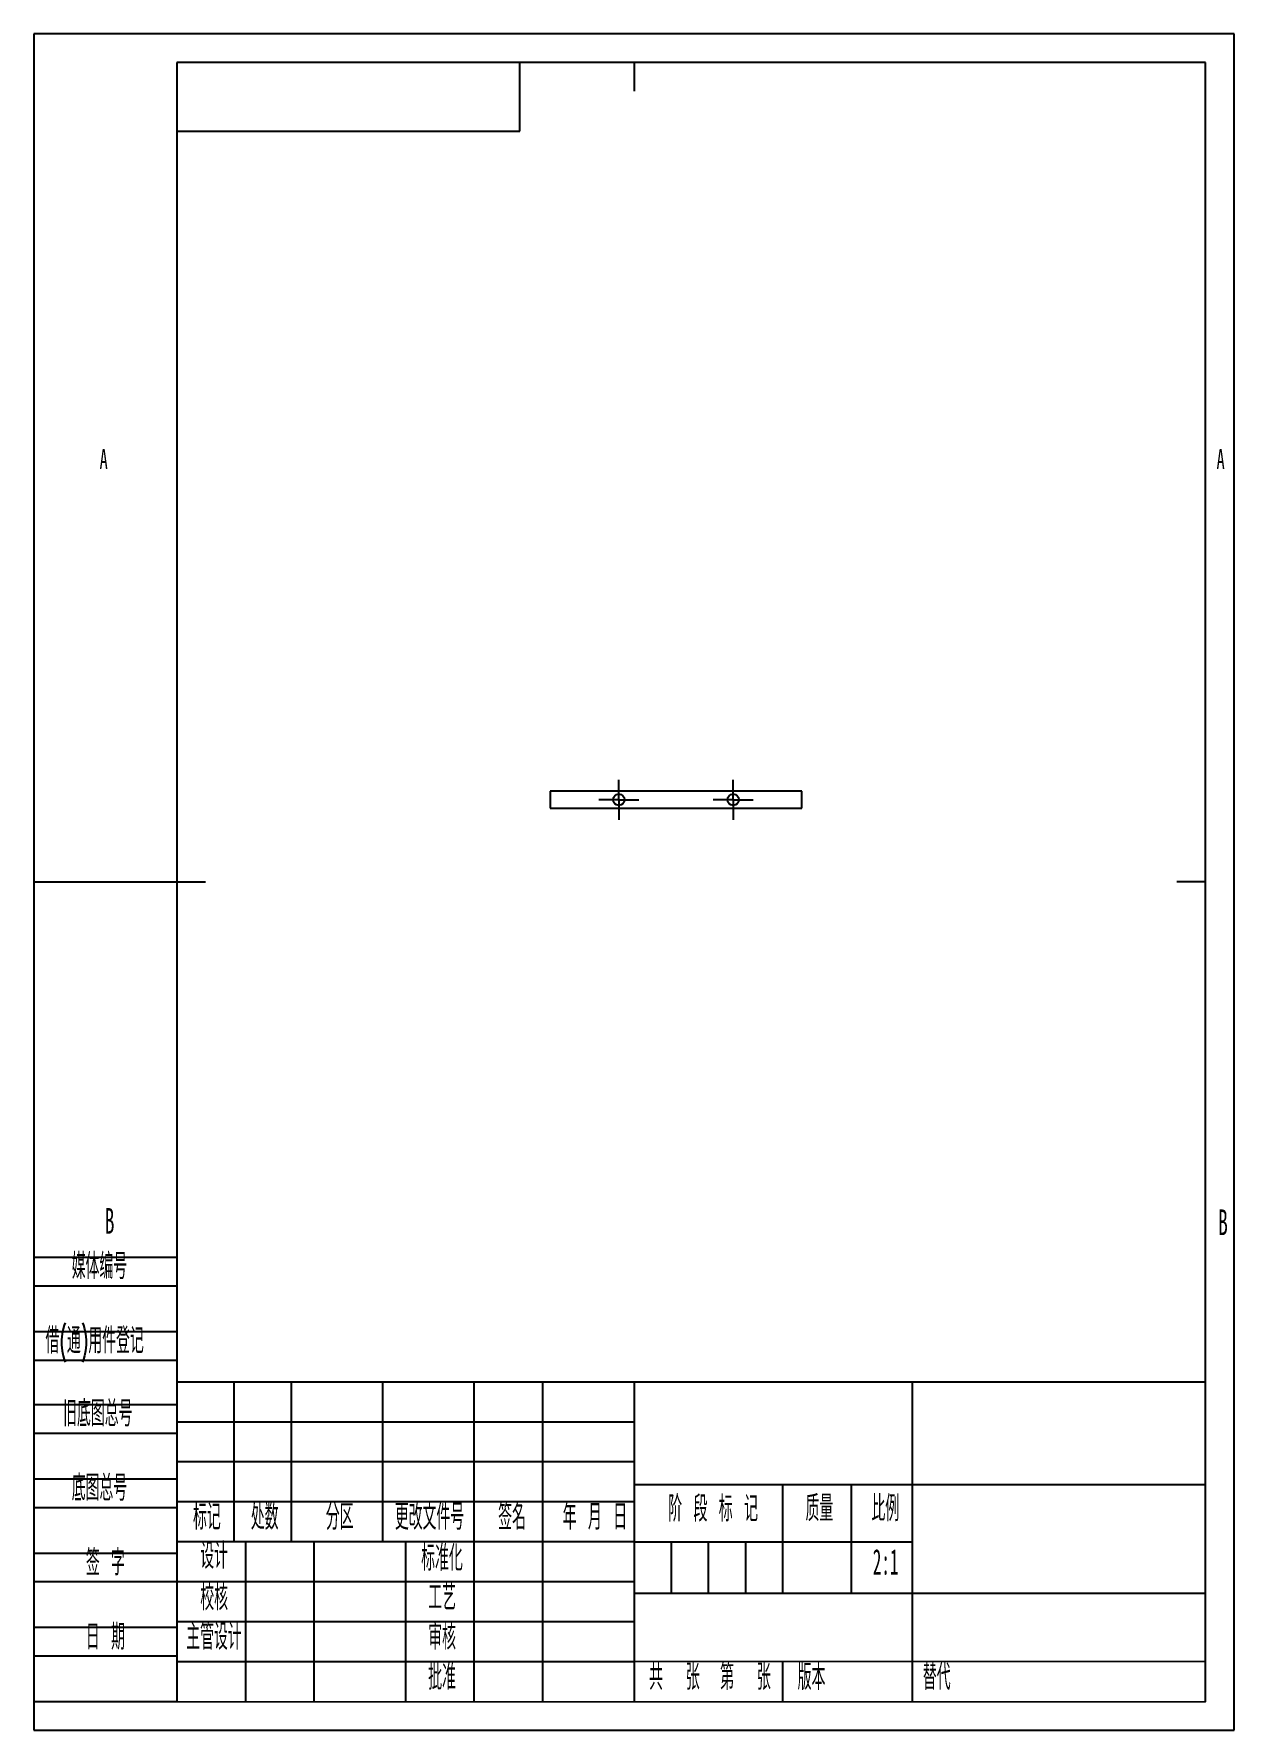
# Model space of a CAD drawing. Header units: millimetres. Extents: x 0 to 210, y 0 to 297.
import ezdxf

# ---------------------------------------------------------------- set-up
doc = ezdxf.new("R2010")
doc.units = ezdxf.units.MM
doc.layers.add('图框', color=7, linetype='Continuous')
doc.layers.add('尺寸', color=7, linetype='Continuous')
doc.styles.add('SLDTEXTSTYLE0', font='TXT', dxfattribs={"width": 0.49, "bigfont": 'bigfont'})
doc.styles.add('SLDTEXTSTYLE1', font='TXT', dxfattribs={"width": 0.494, "bigfont": 'bigfont'})
doc.styles.add('SLDTEXTSTYLE2', font='TXT', dxfattribs={"width": 0.494286, "bigfont": 'bigfont'})
doc.styles.add('SLDTEXTSTYLE3', font='TXT', dxfattribs={"width": 0.495, "bigfont": 'bigfont'})
doc.styles.add('SLDTEXTSTYLE4', font='TXT', dxfattribs={"width": 0.49})
doc.styles.add('SLDTEXTSTYLE5', font='TXT', dxfattribs={"width": 0.56})
doc.styles.add('SLDTEXTSTYLE6', font='TXT', dxfattribs={"width": 0.6})

# ---------------------------------------------------------------- blocks, each defined once
blk = doc.blocks.new('SW_CENTERMARKSYMBOL_0')
at = {"layer": '尺寸', "color": 0}
for p, q in [((0, 2.5), (0, 3.5)), ((-2.5, 0), (-3.5, 0)), ((0, 0), (-2.5, 0)), ((0, 0), (0, 2.5)), ((0, 0), (0, -2.5)), ((0, 0), (2.5, 0)), ((2.5, 0), (3.5, 0)), ((0, -2.5), (0, -3.5))]:
    blk.add_line(p, q, dxfattribs=at)
blk = doc.blocks.new('SW_CENTERMARKSYMBOL_1')
at = {"layer": '尺寸', "color": 0}
for p, q in [((0, 2.5), (0, 3.5)), ((-2.5, 0), (-3.5, 0)), ((0, 0), (-2.5, 0)), ((0, 0), (0, 2.5)), ((0, 0), (0, -2.5)), ((0, 0), (2.5, 0)), ((2.5, 0), (3.5, 0)), ((0, -2.5), (0, -3.5))]:
    blk.add_line(p, q, dxfattribs=at)

msp = doc.modelspace()

# ---------------------------------------------------------------- linework, layer by layer
at = {"color": 7, "linetype": 'Continuous', "lineweight": 25}
for p, q in [((90.35, 164.41), (90.35, 161.41)), ((134.35, 164.41), (90.35, 164.41)), ((134.35, 161.41), (134.35, 164.41)), ((90.35, 161.41), (134.35, 161.41))]:
    msp.add_line(p, q, dxfattribs=at)
for centre in [(102.35, 162.91), (122.35, 162.91)]:
    msp.add_circle(centre, 1, dxfattribs=at)
at = {"layer": '图框'}
for p, q in [((210, 297), (0, 297)), ((0, 297), (0, 0)), ((210, 0), (210, 297)), ((0, 82.79), (25, 82.79)), ((0, 77.79), (25, 77.79)), ((0, 69.79), (25, 69.79)), ((0, 64.79), (25, 64.79)), ((25.01, 61.02), (25, 5.02)), ((0, 57), (25, 57)), ((25, 54), (105, 54)), ((0, 52), (25, 52)), ((25, 47), (105, 47)), ((0, 44), (25, 44)), ((0, 39), (25, 39)), ((111.5, 33), (111.5, 24)), ((118, 33), (118, 24)), ((124.5, 33), (124.5, 24)), ((0, 31), (25, 31)), ((0, 26), (25, 26)), ((0, 18), (25, 18)), ((0, 13), (25, 13)), ((0, 5.03), (25, 5.02)), ((153.69, 5), (153.69, 4.99)), ((0, 0), (210, 0))]:
    msp.add_line(p, q, dxfattribs=at)
at = {"layer": '图框', "lineweight": 25}
for p, q in [((205, 292), (25, 292)), ((25, 292), (25, 5)), ((85, 280), (85, 292)), ((105, 292), (105, 287)), ((205, 4.97), (205, 292)), ((25, 280), (85, 280)), ((0, 148.5), (30, 148.5)), ((205, 148.5), (200, 148.5)), ((25, 61), (205, 61)), ((35, 61), (35, 33)), ((45, 61), (45, 33)), ((61, 61), (61, 33)), ((77, 61), (77, 5)), ((89, 61), (89, 5)), ((105, 61), (105, 5)), ((153.69, 60.99), (153.69, 5)), ((105, 43), (205, 43)), ((131, 43), (131, 24)), ((143, 43), (143, 24)), ((25, 40), (105, 40)), ((25, 33), (105, 33)), ((37, 33), (37, 5)), ((49, 33), (49, 5)), ((65, 33), (65, 5)), ((105.01, 32.99), (153.69, 32.99)), ((25, 26), (105, 26)), ((105, 24), (205, 24)), ((25, 19), (105, 19)), ((25, 12.02), (105, 12.02)), ((105, 12.02), (205, 12.05)), ((131, 12.03), (131, 4.99)), ((25, 5.02), (205, 4.97))]:
    msp.add_line(p, q, dxfattribs=at)

# ---------------------------------------------------------------- block references
at = {"layer": '尺寸'}
for name, p in [('SW_CENTERMARKSYMBOL_0', (102.35, 162.91)), ('SW_CENTERMARKSYMBOL_1', (122.35, 162.91))]:
    msp.add_blockref(name, p, dxfattribs=at)

# ---------------------------------------------------------------- texts
at = {"layer": '图框'}
for s, insert, char_height, attachment_point, style in [('A', (12.2, 224.3), 3.5, 2, 'SLDTEXTSTYLE6'), ('A', (207.65, 224.3), 3.5, 2, 'SLDTEXTSTYLE6'), ('B', (13.23, 91.41), 4.5, 2, 'SLDTEXTSTYLE5'), ('B', (208.06, 91.16), 4.5, 2, 'SLDTEXTSTYLE5'), ('\\M+1947D\\M+191CC编\\M+18D86', (6.61, 83.48), 4.5, 1, 'SLDTEXTSTYLE0'), ('\\M+18ED8(\\M+192CA)\\M+19770\\M+18C8F\\M+1936F记', (2.02, 70.45), 4.5, 1, 'SLDTEXTSTYLE0'), ('\\M+18B8C\\M+192EA图总\\M+18D86', (5.11, 57.68), 4.5, 1, 'SLDTEXTSTYLE0'), ('\\M+192EA图总\\M+18D86', (6.61, 44.66), 4.5, 1, 'SLDTEXTSTYLE0'), ('标记', (30.26, 39.58), 4.5, 2, 'SLDTEXTSTYLE0'), ('处\\M+19094', (40.38, 39.58), 4.5, 2, 'SLDTEXTSTYLE0'), ('\\M+195AA\\M+18BE6', (53.49, 39.58), 4.5, 2, 'SLDTEXTSTYLE0'), ('\\M+18D58\\M+189FC\\M+195B6\\M+18C8F\\M+18D86', (69.22, 39.58), 4.5, 2, 'SLDTEXTSTYLE0'), ('签\\M+196BC', (83.66, 39.58), 4.5, 2, 'SLDTEXTSTYLE0'), ('\\M+1944E \\M+18C8E \\M+193FA', (98.16, 39.58), 4.5, 2, 'SLDTEXTSTYLE1'), ('阶 \\M+19269 标 记', (118.84, 41.01), 4.5, 2, 'SLDTEXTSTYLE2'), ('质\\M+197CA', (137.44, 41.08), 4.5, 2, 'SLDTEXTSTYLE0'), ('\\M+194E4\\M+197E1', (148.98, 41.08), 4.5, 2, 'SLDTEXTSTYLE0'), ('设计', (31.53, 32.76), 4.5, 2, 'SLDTEXTSTYLE0'), ('标\\M+18F79\\M+189BB', (71.4, 32.38), 4.5, 2, 'SLDTEXTSTYLE0'), ('签 \\M+18E9A', (12.5, 31.58), 4.5, 2, 'SLDTEXTSTYLE0'), ('2:1', (149.03, 31.7), 4.5, 2, 'SLDTEXTSTYLE4'), ('\\M+18D5A\\M+18A6A', (31.53, 25.49), 4.5, 2, 'SLDTEXTSTYLE0'), ('\\M+18D48艺', (71.42, 25.49), 4.5, 2, 'SLDTEXTSTYLE0'), ('\\M+193FA \\M+18AFA', (12.5, 18.56), 4.5, 2, 'SLDTEXTSTYLE0'), ('\\M+18EE5\\M+18AC7设计', (31.5, 18.58), 4.5, 2, 'SLDTEXTSTYLE0'), ('审\\M+18A6A', (71.42, 18.59), 4.5, 2, 'SLDTEXTSTYLE0'), ('\\M+194E1\\M+18F79', (71.42, 11.57), 4.5, 2, 'SLDTEXTSTYLE0'), ('\\M+18BA4  张', (112.07, 11.54), 4.5, 2, 'SLDTEXTSTYLE3'), ('\\M+191E6  张', (124.51, 11.54), 4.5, 2, 'SLDTEXTSTYLE3'), ('\\M+194C5\\M+1967B', (136.07, 11.54), 4.5, 2, 'SLDTEXTSTYLE0'), ('\\M+191D6\\M+191E3', (155.55, 11.54), 4.5, 1, 'SLDTEXTSTYLE0')]:
    msp.add_mtext(s, dxfattribs=dict(at, insert=insert, char_height=char_height, attachment_point=attachment_point, style=style))

doc.saveas('drawing.dxf')
